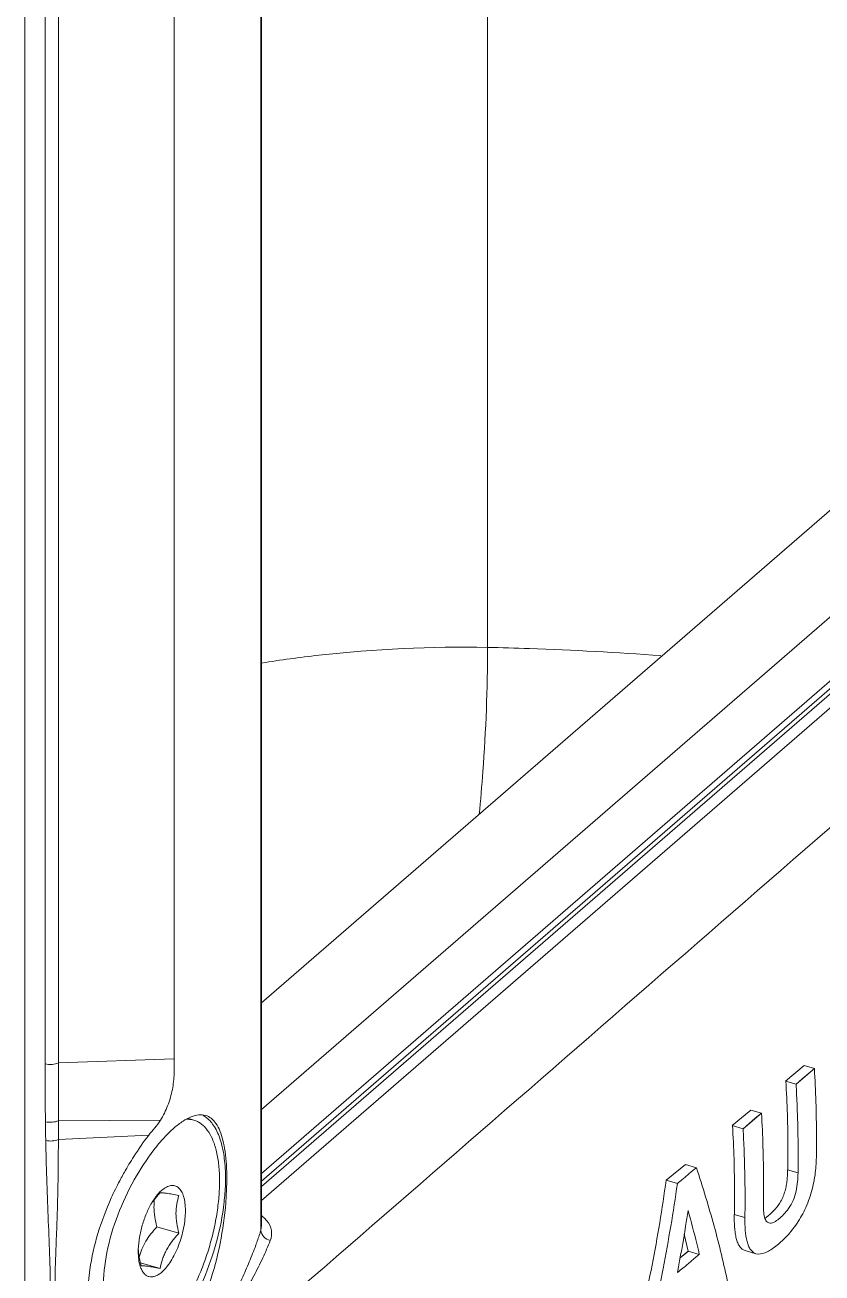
# Model space of a CAD drawing. Header units: millimetres. Extents: x 0 to 3564, y 0 to 2520.
# Drawn here: x 2856.7 to 2891, y 1990 to 2043.6 of the extents above; entities that cross this region are included whole.
import ezdxf

# ---------------------------------------------------------------- set-up
doc = ezdxf.new("R2010")
doc.units = ezdxf.units.MM
doc.layers.get('0').update_dxf_attribs({"lineweight": 13})

msp = doc.modelspace()

# ---------------------------------------------------------------- linework, layer by layer
for p, q in [((2876.621, 2095.3), (2876.621, 2016.84)), ((2857.597, 1998.945), (2857.596, 2090.31)), ((2858.17, 1998.989), (2858.171, 2090.353)), ((2856.729, 1953.909), (2856.729, 2089.875)), ((2863.146, 2089.466), (2863.143, 1999.165)), ((2866.876, 2084.16), (2866.875, 1991.794)), ((2866.908, 2084.339), (2866.907, 1992.005)), ((2866.907, 1996.985), (2916.775, 2040.172)), ((2919.396, 2039.695), (2866.907, 1994.238)), ((2866.907, 1993.906), (2919.638, 2039.572)), ((2919.422, 2039.157), (2866.907, 1993.677)), ((2866.907, 1993.075), (2919.954, 2039.016)), ((2866.907, 2001.573), (2910.038, 2038.925)), ((2863.143, 1999.165), (2858.17, 1998.989)), ((2858.17, 1996.504), (2858.17, 1998.989)), ((2889.438, 1998.207), (2890.231, 1998.873)), ((2889.887, 1998.078), (2890.676, 1998.744)), ((2890.231, 1998.873), (2890.676, 1998.744)), ((2889.438, 1998.207), (2889.887, 1998.078)), ((2887.146, 1996.295), (2887.944, 1996.959)), ((2887.608, 1996.161), (2888.401, 1996.827)), ((2887.944, 1996.959), (2888.401, 1996.827)), ((2858.17, 1996.504), (2862.557, 1996.527)), ((2863.992, 1996.529), (2863.862, 1996.566)), ((2887.146, 1996.295), (2887.608, 1996.161)), ((2858.167, 1995.69), (2862.051, 1995.884)), ((2884.302, 1993.943), (2885.126, 1994.622)), ((2885.126, 1994.622), (2885.601, 1994.485)), ((2884.302, 1993.944), (2884.783, 1993.805)), ((2889.523, 1994.39), (2889.97, 1994.261)), ((2862.615, 1993.516), (2862.521, 1993.427)), ((2887.227, 1992.478), (2887.688, 1992.345)), ((2863.349, 1991.672), (2862.403, 1991.945)), ((2866.907, 1992.005), (2866.875, 1991.794)), ((2885.251, 1990.897), (2885.082, 1991.625)), ((2884.901, 1990.61), (2885.251, 1990.897)), ((2884.907, 1990.608), (2885.256, 1990.895)), ((2885.251, 1990.897), (2885.726, 1990.759)), ((2887.694, 1990.925), (2888.162, 1990.79)), ((2862.537, 1990.157), (2861.694, 1990.4))]:
    msp.add_line(p, q)
for points in [[(2889.887, 1998.078), (2890.153, 1998.299), (2890.411, 1998.523), (2890.676, 1998.744)], [(2887.608, 1996.161), (2887.876, 1996.382), (2888.134, 1996.606), (2888.401, 1996.827)]]:
    msp.add_lwpolyline(points)
for centre, radius, start, end in [((2636.868, 1996.863), 221.302, 359.69628, 359.90705), ((2863.731, 1995.625), 0.941, 73.9237, 82.0258), ((2873.713, 1987.12), 14.593, 149.0273, 150.0021), ((2872.903, 1987.541), 13.679, 152.1863, 155.6434), ((2873.614, 1987.176), 14.479, 149.9978, 152.2207), ((2864.877, 1991.372), 3.135, 147.8011, 149.3992), ((2864.866, 1991.097), 3.273, 143.6375, 145.2029), ((2864.652, 1992.793), 2.375, 171.7871, 180.0186), ((2854.864, 1994.18), 10.496, 352.2728, 353.4771), ((2851.371, 1994.099), 14.038, 355.456, 356.8494), ((2966.756, 1986.827), 108.774, 177.73616, 178.02341), ((2864.805, 1990.878), 3.205, 177.996, 179.9756), ((2864.296, 1991.124), 2.696, 182.7691, 185.1945), ((2864.391, 1991.132), 2.791, 185.1885, 185.7299)]:
    msp.add_arc(centre, radius, start, end)
for points, knots in [([(2876.621, 2045.418), (2879.523, 2045.358), (2885.541, 2045.037), (2894.677, 2044.028), (2903.868, 2042.506), (2909.916, 2041.158), (2912.85, 2040.408)], [0, 0, 0, 0, 0.237617, 0.493041, 0.752102, 1, 1, 1, 1]), ([(2863.367, 1984.828), (2874.441, 1994.37), (2896.204, 2013.401), (2918.149, 2032.222), (2928.928, 2041.606)], [0, 0, 0, 0, 0.505642, 1, 1, 1, 1]), ([(2866.907, 2016.169), (2867.723, 2016.299), (2870.941, 2016.738), (2874.198, 2016.89), (2876.62, 2016.839)], [0, 0, 0, 0, 0.254185, 1, 1, 1, 1]), ([(2876.264, 2009.665), (2876.322, 2010.278), (2876.525, 2012.664), (2876.62, 2015.06), (2876.62, 2016.84)], [0, 0, 0, 0, 0.256954, 1, 1, 1, 1]), ([(2876.62, 2016.84), (2877.22, 2016.827), (2879.708, 2016.758), (2882.194, 2016.623), (2884.077, 2016.486)], [0, 0, 0, 0, 0.2412, 1, 1, 1, 1]), ([(2920.173, 2012.892), (2915.819, 2008.952), (2907.058, 2001.147), (2893.8, 1989.608), (2880.463, 1978.209), (2871.478, 1970.739), (2866.955, 1967.046)], [0, 0, 0, 0, 0.250755, 0.501046, 0.750609, 1, 1, 1, 1]), ([(2922.199, 2009.621), (2922.187, 2006.633), (2921.836, 2000.471), (2920.478, 1991.121), (2918.31, 1981.605), (2915.399, 1972.227), (2911.838, 1963.281), (2907.739, 1955.05), (2903.893, 1948.852), (2900.632, 1944.485), (2898.198, 1941.622), (2895.735, 1939.112), (2893.26, 1936.976), (2890.793, 1935.228), (2888.351, 1933.885), (2885.952, 1932.957), (2883.61, 1932.457), (2881.347, 1932.394), (2879.184, 1932.776), (2877.149, 1933.601), (2875.266, 1934.855), (2873.549, 1936.521), (2872.011, 1938.58), (2870.658, 1941.014), (2869.5, 1943.804), (2868.543, 1946.927), (2868.06, 1949.135), (2867.85, 1950.287)], [0, 0, 0, 0, 0.076465, 0.157645, 0.241524, 0.325929, 0.408671, 0.487642, 0.560938, 0.594967, 0.627031, 0.657019, 0.684869, 0.710582, 0.734236, 0.756007, 0.776187, 0.795201, 0.813591, 0.831977, 0.850979, 0.871144, 0.892894, 0.916525, 0.942214, 0.97004, 1, 1, 1, 1]), ([(2919.671, 2009.929), (2919.671, 2007.77), (2919.495, 2003.339), (2918.764, 1996.591), (2917.569, 1989.662), (2915.933, 1982.677), (2913.884, 1975.761), (2911.459, 1969.036), (2908.701, 1962.623), (2905.659, 1956.636), (2902.388, 1951.181), (2898.946, 1946.353), (2895.393, 1942.237), (2891.788, 1938.901), (2888.185, 1936.404), (2884.637, 1934.791), (2881.696, 1934.217), (2879.485, 1934.277), (2878.435, 1934.467), (2877.927, 1934.6)], [0, 0, 0, 0, 0.069479, 0.142599, 0.218345, 0.295649, 0.373382, 0.450412, 0.525621, 0.597945, 0.66641, 0.73017, 0.788559, 0.84115, 0.887857, 0.929064, 0.965806, 0.983089, 1, 1, 1, 1]), ([(2877.93, 1934.596), (2878.435, 1934.451), (2879.479, 1934.236), (2881.679, 1934.127), (2884.614, 1934.64), (2888.163, 1936.189), (2891.768, 1938.628), (2895.38, 1941.911), (2898.944, 1945.982), (2902.4, 1950.772), (2905.689, 1956.196), (2908.751, 1962.161), (2911.533, 1968.56), (2913.983, 1975.279), (2916.059, 1982.197), (2917.723, 1989.192), (2918.945, 1996.137), (2919.703, 2002.908), (2919.897, 2007.358), (2919.906, 2009.526)], [0, 0, 0, 0, 0.016924, 0.034174, 0.070738, 0.111676, 0.158085, 0.210392, 0.268537, 0.332113, 0.400462, 0.472745, 0.547989, 0.62513, 0.703046, 0.780599, 0.856652, 0.930128, 1, 1, 1, 1]), ([(2857.595, 1998.945), (2857.693, 1998.921), (2857.89, 1998.907), (2858.085, 1998.948), (2858.17, 1998.989)], [0, 0, 0, 0, 0.517437, 1, 1, 1, 1]), ([(2857.611, 1996.462), (2857.608, 1996.669), (2857.597, 1997.497), (2857.595, 1998.325), (2857.595, 1998.945)], [0, 0, 0, 0, 0.250519, 1, 1, 1, 1]), ([(2862.557, 1996.527), (2862.681, 1996.722), (2862.888, 1997.153), (2863.085, 1997.831), (2863.159, 1998.514), (2863.144, 1998.954), (2863.144, 1999.165)], [0, 0, 0, 0, 0.253033, 0.518637, 0.769341, 1, 1, 1, 1]), ([(2890.759, 1994.927), (2890.763, 1995.243), (2890.77, 1996.516), (2890.73, 1997.788), (2890.676, 1998.744)], [0, 0, 0, 0, 0.247984, 1, 1, 1, 1]), ([(2889.528, 1994.388), (2889.534, 1994.704), (2889.546, 1995.977), (2889.504, 1997.25), (2889.444, 1998.206)], [0, 0, 0, 0, 0.247656, 1, 1, 1, 1]), ([(2889.887, 1998.078), (2889.905, 1997.757), (2889.966, 1996.486), (2889.983, 1995.213), (2889.97, 1994.261)], [0, 0, 0, 0, 0.252117, 1, 1, 1, 1]), ([(2864.497, 1996.732), (2864.403, 1996.759), (2864.189, 1996.772), (2863.855, 1996.677), (2863.498, 1996.48), (2863.266, 1996.299), (2863.145, 1996.195)], [0, 0, 0, 0, 0.193042, 0.415759, 0.683355, 1, 1, 1, 1]), ([(2864.375, 1996.742), (2864.393, 1996.733), (2864.464, 1996.691), (2864.53, 1996.642), (2864.577, 1996.601)], [0, 0, 0, 0, 0.244986, 1, 1, 1, 1]), ([(2865.388, 1993.328), (2865.412, 1993.758), (2865.419, 1994.378), (2865.345, 1995.159), (2865.257, 1995.645), (2865.131, 1996.053), (2864.966, 1996.378), (2864.758, 1996.614), (2864.584, 1996.706), (2864.497, 1996.732)], [0, 0, 0, 0, 0.348889, 0.500493, 0.634048, 0.748625, 0.845063, 0.926571, 1, 1, 1, 1]), ([(2864.577, 1996.601), (2864.71, 1996.486), (2864.948, 1996.172), (2865.183, 1995.578), (2865.325, 1994.846), (2865.353, 1994.312), (2865.353, 1994.028)], [0, 0, 0, 0, 0.190928, 0.419831, 0.690629, 1, 1, 1, 1]), ([(2888.482, 1993.011), (2888.487, 1993.326), (2888.493, 1994.599), (2888.454, 1995.871), (2888.401, 1996.827)], [0, 0, 0, 0, 0.24803, 1, 1, 1, 1]), ([(2857.622, 1995.655), (2857.621, 1995.722), (2857.617, 1995.857), (2857.62, 1996.058), (2857.618, 1996.26), (2857.609, 1996.395), (2857.608, 1996.463)], [0, 0, 0, 0, 0.250042, 0.498825, 0.74863, 1, 1, 1, 1]), ([(2857.611, 1996.462), (2857.705, 1996.439), (2857.897, 1996.428), (2858.086, 1996.467), (2858.17, 1996.504)], [0, 0, 0, 0, 0.513677, 1, 1, 1, 1]), ([(2863.145, 1996.195), (2862.993, 1996.064), (2862.688, 1995.762), (2862.084, 1995.037), (2861.375, 1993.941), (2860.682, 1992.462), (2860.215, 1990.894), (2860.051, 1989.379), (2860.199, 1988.222), (2860.504, 1987.472), (2860.793, 1987.038), (2861.144, 1986.718), (2861.418, 1986.587), (2861.557, 1986.547)], [0, 0, 0, 0, 0.054654, 0.116543, 0.25651, 0.408306, 0.559667, 0.699644, 0.820195, 0.872192, 0.918792, 0.960861, 1, 1, 1, 1]), ([(2862.051, 1995.885), (2862.133, 1995.991), (2862.314, 1996.195), (2862.483, 1996.411), (2862.557, 1996.527)], [0, 0, 0, 0, 0.494306, 1, 1, 1, 1]), ([(2862.615, 1987.458), (2862.756, 1987.58), (2863.033, 1987.864), (2863.414, 1988.36), (2863.775, 1988.941), (2864.108, 1989.592), (2864.403, 1990.298), (2864.654, 1991.04), (2864.854, 1991.8), (2864.999, 1992.559), (2865.084, 1993.297), (2865.107, 1993.997), (2865.069, 1994.641), (2864.97, 1995.214), (2864.812, 1995.702), (2864.626, 1996.041), (2864.449, 1996.251), (2864.308, 1996.375), (2864.156, 1996.47), (2864.047, 1996.513), (2863.992, 1996.529)], [0, 0, 0, 0, 0.055389, 0.117513, 0.185555, 0.258364, 0.334558, 0.412611, 0.49092, 0.567871, 0.641906, 0.711591, 0.77569, 0.833268, 0.883821, 0.927483, 0.94707, 0.965448, 0.982953, 1, 1, 1, 1]), ([(2863.862, 1996.556), (2863.795, 1996.566), (2863.725, 1996.568), (2863.656, 1996.563), (2863.655, 1996.563)], [0, 0, 0, 0, 0.2256042, 0.229394, 0.229394, 0.229394, 0.229394]), ([(2887.233, 1992.477), (2887.239, 1992.792), (2887.25, 1994.065), (2887.21, 1995.338), (2887.152, 1996.293)], [0, 0, 0, 0, 0.247754, 1, 1, 1, 1]), ([(2887.608, 1996.161), (2887.626, 1995.841), (2887.685, 1994.57), (2887.701, 1993.297), (2887.688, 1992.345)], [0, 0, 0, 0, 0.252061, 1, 1, 1, 1]), ([(2857.613, 1982.727), (2857.634, 1983.797), (2857.691, 1985.934), (2857.874, 1989.157), (2857.717, 1992.397), (2857.645, 1994.568), (2857.622, 1995.655)], [0, 0, 0, 0, 0.248199, 0.496083, 0.747923, 1, 1, 1, 1]), ([(2857.626, 1995.654), (2857.717, 1995.633), (2857.902, 1995.621), (2858.085, 1995.656), (2858.167, 1995.69)], [0, 0, 0, 0, 0.51182, 1, 1, 1, 1]), ([(2858.067, 1991.123), (2858.082, 1991.504), (2858.114, 1992.266), (2858.154, 1993.789), (2858.164, 1994.93), (2858.167, 1995.69)], [0, 0, 0, 0, 0.250283, 0.500895, 1, 1, 1, 1]), ([(2861.201, 1994.63), (2861.269, 1994.742), (2861.535, 1995.172), (2861.823, 1995.588), (2862.051, 1995.885)], [0, 0, 0, 0, 0.259348, 1, 1, 1, 1]), ([(2884.783, 1993.805), (2884.852, 1993.862), (2884.974, 1993.958), (2885.143, 1994.101), (2885.341, 1994.278), (2885.499, 1994.399), (2885.601, 1994.485)], [0, 0, 0, 0, 0.252038, 0.438543, 0.623127, 1, 1, 1, 1]), ([(2885.601, 1994.485), (2885.877, 1993.656), (2886.38, 1992.012), (2886.782, 1990.341), (2886.956, 1989.515)], [0, 0, 0, 0, 0.508788, 1, 1, 1, 1]), ([(2890.759, 1994.927), (2890.755, 1994.674), (2890.717, 1994.146), (2890.542, 1993.357), (2890.247, 1992.602), (2889.854, 1991.956), (2889.419, 1991.451), (2889.046, 1991.124), (2888.754, 1990.926), (2888.5, 1990.796), (2888.283, 1990.755), (2888.162, 1990.79)], [0, 0, 0, 0, 0.144121, 0.300103, 0.458536, 0.603367, 0.72832, 0.836456, 0.884738, 0.928278, 1, 1, 1, 1]), ([(2865.353, 1994.028), (2865.353, 1993.944), (2865.348, 1993.597), (2865.321, 1993.25), (2865.291, 1992.988)], [0, 0, 0, 0, 0.241217, 1, 1, 1, 1]), ([(2882.893, 1986.707), (2883.187, 1987.897), (2883.733, 1990.296), (2884.129, 1992.723), (2884.302, 1993.944)], [0, 0, 0, 0, 0.498625, 1, 1, 1, 1]), ([(2888.722, 1992.115), (2888.752, 1992.106), (2888.82, 1992.102), (2888.923, 1992.133), (2889.029, 1992.192), (2889.177, 1992.303), (2889.366, 1992.478), (2889.587, 1992.741), (2889.781, 1993.078), (2889.898, 1993.472), (2889.955, 1993.873), (2889.968, 1994.135), (2889.97, 1994.261)], [0, 0, 0, 0, 0.034637, 0.07363, 0.118514, 0.168485, 0.278857, 0.404362, 0.550487, 0.708453, 0.858915, 1, 1, 1, 1]), ([(2888.987, 1992.702), (2889.078, 1992.807), (2889.208, 1992.986), (2889.34, 1993.256), (2889.416, 1993.486), (2889.468, 1993.72), (2889.502, 1993.949), (2889.521, 1994.172), (2889.521, 1994.318), (2889.523, 1994.39)], [0, 0, 0, 0, 0.230809, 0.36179, 0.497358, 0.630103, 0.757695, 0.880683, 1, 1, 1, 1]), ([(2862.521, 1993.427), (2862.467, 1993.372), (2862.362, 1993.248), (2862.27, 1993.114), (2862.224, 1993.043)], [0, 0, 0, 0, 0.475902, 1, 1, 1, 1]), ([(2862.537, 1993.404), (2862.51, 1993.375), (2862.403, 1993.257), (2862.302, 1993.133), (2862.231, 1993.037)], [0, 0, 0, 0, 0.251913, 1, 1, 1, 1]), ([(2863.349, 1993.295), (2863.252, 1993.314), (2863.075, 1993.347), (2862.841, 1993.384), (2862.668, 1993.404), (2862.574, 1993.407), (2862.537, 1993.404)], [0, 0, 0, 0, 0.362375, 0.657213, 0.867114, 1, 1, 1, 1]), ([(2863.63, 1992.637), (2863.63, 1992.746), (2863.619, 1992.95), (2863.565, 1993.231), (2863.486, 1993.429), (2863.403, 1993.552), (2863.336, 1993.623), (2863.261, 1993.677), (2863.18, 1993.711), (2863.092, 1993.726), (2863.001, 1993.721), (2862.906, 1993.697), (2862.77, 1993.637), (2862.676, 1993.568), (2862.615, 1993.516)], [0, 0, 0, 0, 0.176286, 0.330449, 0.460858, 0.517768, 0.569981, 0.618683, 0.665488, 0.712273, 0.760915, 0.81303, 0.86984, 1, 1, 1, 1]), ([(2883.403, 1986.56), (2883.688, 1987.753), (2884.202, 1990.159), (2884.609, 1992.585), (2884.783, 1993.805)], [0, 0, 0, 0, 0.498856, 1, 1, 1, 1]), ([(2859.522, 1990.113), (2859.595, 1990.634), (2859.837, 1991.682), (2860.217, 1992.687), (2860.441, 1993.183)], [0, 0, 0, 0, 0.491388, 1, 1, 1, 1]), ([(2862.179, 1992.968), (2862.093, 1992.823), (2861.94, 1992.512), (2861.764, 1992.017), (2861.646, 1991.504), (2861.608, 1991.158), (2861.602, 1990.99)], [0, 0, 0, 0, 0.242183, 0.499273, 0.75672, 1, 1, 1, 1]), ([(2863.145, 1987.015), (2863.482, 1987.307), (2864.085, 1988.109), (2864.717, 1989.558), (2865.156, 1991.225), (2865.319, 1992.399), (2865.366, 1992.987)], [0, 0, 0, 0, 0.206076, 0.454189, 0.727184, 1, 1, 1, 1]), ([(2863.349, 1993.295), (2863.311, 1993.173), (2863.246, 1992.917), (2863.224, 1992.654), (2863.224, 1992.52)], [0, 0, 0, 0, 0.489925, 1, 1, 1, 1]), ([(2888.482, 1993.011), (2888.481, 1992.908), (2888.482, 1992.712), (2888.502, 1992.476), (2888.543, 1992.312), (2888.585, 1992.216), (2888.646, 1992.148), (2888.697, 1992.122), (2888.722, 1992.115)], [0, 0, 0, 0, 0.315036, 0.600503, 0.724285, 0.83021, 0.919402, 1, 1, 1, 1]), ([(2862.278, 1992.793), (2862.278, 1992.652), (2862.303, 1992.366), (2862.366, 1992.086), (2862.403, 1991.945)], [0, 0, 0, 0, 0.490548, 1, 1, 1, 1]), ([(2862.615, 1990), (2862.687, 1990.062), (2862.827, 1990.212), (2863.015, 1990.476), (2863.187, 1990.789), (2863.339, 1991.138), (2863.464, 1991.511), (2863.557, 1991.892), (2863.615, 1992.268), (2863.63, 1992.517), (2863.63, 1992.637)], [0, 0, 0, 0, 0.09859, 0.211371, 0.335842, 0.468575, 0.605586, 0.742619, 0.875421, 1, 1, 1, 1]), ([(2865.264, 1992.769), (2865.188, 1992.204), (2864.946, 1991.085), (2864.375, 1989.52), (2863.742, 1988.352), (2863.162, 1987.589), (2862.858, 1987.277), (2862.703, 1987.143)], [0, 0, 0, 0, 0.271935, 0.543862, 0.792662, 0.902454, 1, 1, 1, 1]), ([(2863.224, 1992.52), (2863.224, 1992.379), (2863.249, 1992.093), (2863.312, 1991.813), (2863.349, 1991.672)], [0, 0, 0, 0, 0.49054, 1, 1, 1, 1]), ([(2866.908, 1992.411), (2866.929, 1992.395), (2867.008, 1992.333), (2867.081, 1992.262), (2867.129, 1992.204)], [0, 0, 0, 0, 0.260764, 1, 1, 1, 1]), ([(2885.246, 1992.642), (2885.211, 1992.419), (2885.07, 1991.529), (2884.911, 1990.641), (2884.785, 1989.978)], [0, 0, 0, 0, 0.250378, 1, 1, 1, 1]), ([(2885.726, 1990.759), (2885.69, 1990.916), (2885.54, 1991.546), (2885.376, 1992.172), (2885.246, 1992.642)], [0, 0, 0, 0, 0.247727, 1, 1, 1, 1]), ([(2887.694, 1990.925), (2887.649, 1990.938), (2887.559, 1990.984), (2887.453, 1991.103), (2887.371, 1991.262), (2887.308, 1991.456), (2887.266, 1991.681), (2887.234, 1992.025), (2887.224, 1992.294), (2887.227, 1992.478)], [0, 0, 0, 0, 0.081705, 0.171461, 0.27508, 0.394236, 0.5284, 0.675702, 1, 1, 1, 1]), ([(2888.162, 1990.79), (2888.117, 1990.803), (2888.027, 1990.849), (2887.919, 1990.968), (2887.835, 1991.128), (2887.745, 1991.403), (2887.691, 1991.816), (2887.686, 1992.161), (2887.688, 1992.345)], [0, 0, 0, 0, 0.082161, 0.172431, 0.276488, 0.395872, 0.677288, 1, 1, 1, 1]), ([(2888.549, 1992.313), (2888.56, 1992.32), (2888.607, 1992.35), (2888.652, 1992.384), (2888.685, 1992.41)], [0, 0, 0, 0, 0.239317, 1, 1, 1, 1]), ([(2888.685, 1992.41), (2888.71, 1992.431), (2888.817, 1992.521), (2888.916, 1992.621), (2888.987, 1992.702)], [0, 0, 0, 0, 0.234992, 1, 1, 1, 1]), ([(2862.403, 1991.945), (2862.314, 1991.848), (2862.143, 1991.65), (2861.923, 1991.332), (2861.753, 1990.994), (2861.674, 1990.759), (2861.642, 1990.641)], [0, 0, 0, 0, 0.259382, 0.513344, 0.760181, 1, 1, 1, 1]), ([(2866.875, 1991.794), (2866.858, 1991.741), (2866.788, 1991.526), (2866.713, 1991.312), (2866.654, 1991.151)], [0, 0, 0, 0, 0.245476, 1, 1, 1, 1]), ([(2866.875, 1991.794), (2866.877, 1991.69), (2866.982, 1991.483), (2867.175, 1991.38), (2867.277, 1991.354)], [0, 0, 0, 0, 0.497601, 1, 1, 1, 1]), ([(2867.129, 1992.204), (2867.227, 1992.086), (2867.368, 1991.804), (2867.332, 1991.489), (2867.277, 1991.354)], [0, 0, 0, 0, 0.512534, 1, 1, 1, 1]), ([(2862.537, 1990.157), (2862.566, 1990.292), (2862.619, 1990.495), (2862.721, 1990.758), (2862.848, 1991.02), (2863.051, 1991.332), (2863.246, 1991.56), (2863.349, 1991.672)], [0, 0, 0, 0, 0.238591, 0.360572, 0.484671, 0.738997, 1, 1, 1, 1]), ([(2867.277, 1991.354), (2867.178, 1991.101), (2866.957, 1990.59), (2866.572, 1989.826), (2866.129, 1989.048), (2865.639, 1988.257), (2865.201, 1987.592), (2864.834, 1987.051), (2864.548, 1986.637), (2864.305, 1986.289), (2864.107, 1986.006), (2863.955, 1985.791), (2863.802, 1985.571), (2863.674, 1985.385), (2863.572, 1985.231), (2863.495, 1985.109), (2863.432, 1985.001), (2863.388, 1984.906), (2863.37, 1984.853), (2863.367, 1984.825)], [0, 0, 0, 0, 0.10664, 0.218885, 0.336273, 0.458286, 0.584621, 0.649409, 0.715327, 0.782471, 0.816561, 0.851056, 0.886049, 0.921745, 0.940007, 0.958738, 0.978333, 0.988986, 1, 1, 1, 1]), ([(2861.6, 1990.879), (2861.6, 1990.765), (2861.612, 1990.551), (2861.655, 1990.341), (2861.686, 1990.246)], [0, 0, 0, 0, 0.535787, 1, 1, 1, 1]), ([(2861.725, 1990.265), (2861.712, 1990.314), (2861.664, 1990.508), (2861.628, 1990.705), (2861.613, 1990.854)], [0, 0, 0, 0, 0.254105, 1, 1, 1, 1]), ([(2863.367, 1984.825), (2863.366, 1984.874), (2863.401, 1984.967), (2863.462, 1985.093), (2863.529, 1985.211), (2863.616, 1985.361), (2863.727, 1985.542), (2863.86, 1985.755), (2863.991, 1985.965), (2864.162, 1986.239), (2864.371, 1986.579), (2864.615, 1986.984), (2864.849, 1987.385), (2865.074, 1987.782), (2865.359, 1988.301), (2865.692, 1988.939), (2866.055, 1989.694), (2866.376, 1990.427), (2866.567, 1990.913), (2866.654, 1991.151)], [0, 0, 0, 0, 0.020492, 0.040226, 0.059057, 0.077384, 0.113152, 0.148182, 0.182708, 0.216837, 0.284102, 0.350187, 0.41516, 0.479034, 0.541797, 0.663865, 0.781094, 0.893215, 1, 1, 1, 1]), ([(2884.785, 1989.978), (2884.864, 1990.043), (2885.005, 1990.154), (2885.199, 1990.318), (2885.426, 1990.521), (2885.608, 1990.661), (2885.726, 1990.759)], [0, 0, 0, 0, 0.252112, 0.438587, 0.623046, 1, 1, 1, 1]), ([(2858.169, 1982.753), (2858.167, 1983.401), (2858.16, 1984.37), (2858.135, 1985.662), (2858.089, 1986.958), (2858.025, 1988.263), (2858.017, 1989.581), (2858.035, 1990.245), (2858.047, 1990.578)], [0, 0, 0, 0, 0.248111, 0.371538, 0.495066, 0.745367, 0.872239, 1, 1, 1, 1]), ([(2861.686, 1990.246), (2861.704, 1990.19), (2861.746, 1990.085), (2861.832, 1989.952), (2861.936, 1989.854), (2862.058, 1989.798), (2862.193, 1989.787), (2862.333, 1989.819), (2862.478, 1989.891), (2862.569, 1989.96), (2862.615, 1990)], [0, 0, 0, 0, 0.147639, 0.276665, 0.390709, 0.496421, 0.602751, 0.718439, 0.849813, 1, 1, 1, 1]), ([(2861.725, 1990.265), (2861.762, 1990.268), (2861.856, 1990.266), (2862.029, 1990.246), (2862.263, 1990.208), (2862.44, 1990.175), (2862.537, 1990.157)], [0, 0, 0, 0, 0.132885, 0.342787, 0.637625, 1, 1, 1, 1]), ([(2862.474, 1985.687), (2862.368, 1985.659), (2862.158, 1985.599), (2861.839, 1985.534), (2861.516, 1985.527), (2861.204, 1985.596), (2860.907, 1985.722), (2860.525, 1985.97), (2860.1, 1986.427), (2859.726, 1987.151), (2859.408, 1988.391), (2859.425, 1989.418), (2859.522, 1990.113)], [0, 0, 0, 0, 0.050778, 0.101473, 0.150737, 0.199342, 0.248672, 0.299702, 0.409482, 0.533551, 0.674157, 1, 1, 1, 1])]:
    msp.add_open_spline(points, degree=3, knots=knots)
msp.add_open_spline([(2863.715, 1996.596), (2863.765, 1996.59), (2863.814, 1996.58), (2863.862, 1996.566)], degree=3)

doc.saveas('drawing.dxf')
